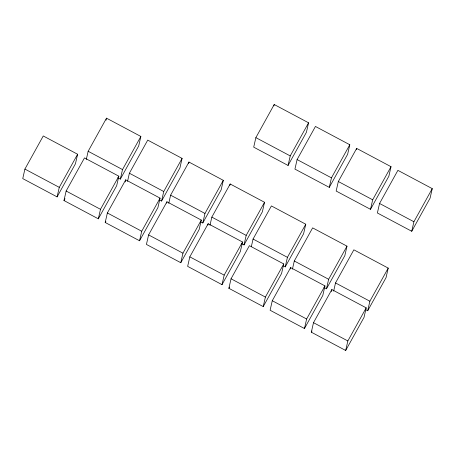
<?xml version="1.0" encoding="UTF-8"?>
<svg xmlns="http://www.w3.org/2000/svg" width="455" height="455" viewBox="0 0 455 455"><rect width="100%" height="100%" fill="white"/><g stroke="black" fill="none" stroke-linecap="round" stroke-linejoin="round"><path stroke-width="0.68" d="M24.911 169.078L22.75 178.599L57.102 196.884L75.45 163.772L77.617 154.251L43.259 135.965L24.911 169.078L59.269 187.363L57.102 196.884M63.979 200.541L66.14 191.02L84.488 157.908L118.84 176.193L116.679 185.714L98.331 218.827L63.979 200.541L64.997 198.704M86.302 159.443L88.156 151.282L106.504 118.169L140.862 136.454L138.695 145.975L120.347 179.094L117.851 177.763M106.043 120.211L106.504 118.169M98.331 218.827L100.492 209.306L118.84 176.193M105.202 222.484L107.363 212.963L125.711 179.844L160.069 198.13L157.902 207.656L139.554 240.769L105.202 222.484L105.884 221.261M120.347 179.094L122.514 169.567L140.862 136.454M125.25 181.886L125.711 179.844M127.531 181.386L129.385 173.224L147.733 140.112L182.085 158.397L179.924 167.918L161.576 201.036L159.699 200.035M139.554 240.769L141.721 231.248L160.069 198.13M148.592 234.905L146.43 244.426L180.783 262.711L199.131 229.599L201.292 220.072L166.939 201.787L148.592 234.905L182.944 253.19L180.783 262.711M161.576 201.036L163.737 191.51L182.085 158.397M166.632 203.152L166.939 201.787M168.754 203.328L170.608 195.167L188.956 162.054L223.314 180.339L221.147 189.86L202.799 222.973L200.928 221.977M188.649 163.413L188.956 162.054M189.82 256.848L187.653 266.368L222.006 284.654L240.354 251.541L242.521 242.014L208.162 223.729L189.82 256.848L224.173 275.127L222.006 284.654M202.799 222.973L204.966 213.452L223.314 180.339M207.855 225.094L208.162 223.729M209.982 225.27L211.837 217.109L230.185 183.996L264.537 202.282L262.376 211.802L244.028 244.915L241.525 243.59M229.872 185.356L230.185 183.996M255.869 137.632L253.708 147.158L288.06 165.444L306.408 132.331L308.57 122.804L274.217 104.519L255.869 137.632L290.222 155.917L288.06 165.444M228.882 288.311L231.043 278.784L249.391 245.672L283.744 263.957L281.582 273.483L263.235 306.596L228.882 288.311L229.559 287.082M273.91 105.878L274.217 104.519M244.028 244.915L246.189 235.394L264.537 202.282M251.359 246.53L253.06 239.051L271.407 205.939L305.766 224.218L303.599 233.745L285.251 266.857L283.38 265.862M263.235 306.596L265.396 297.07L283.744 263.957M297.098 159.574L294.931 169.101L329.289 187.386L347.637 154.273L349.798 144.747L315.446 126.462L297.098 159.574L331.45 177.859L329.289 187.386M272.272 300.727L270.105 310.253L304.463 328.538L322.811 295.426L324.972 285.899L290.62 267.614L272.272 300.727L306.625 319.012L304.463 328.538M285.251 266.857L287.418 257.337L305.766 224.218M290.307 268.973L290.62 267.614M292.434 269.155L294.288 260.994L312.636 227.875L346.989 246.161L344.827 255.687L326.48 288.8L323.977 287.469M338.321 181.517L336.16 191.043L370.512 209.328L388.86 176.216L391.021 166.689L356.669 148.404L338.321 181.517L372.679 199.802L370.512 209.328M311.334 332.196L313.495 322.669L331.843 289.556L366.195 307.842L364.034 317.368L345.686 350.481L311.334 332.196L312.011 330.967M356.362 149.763L356.669 148.404M326.48 288.8L328.641 279.279L346.989 246.161M331.382 291.598L331.843 289.556M333.657 291.098L335.511 282.936L353.859 249.818L388.217 268.103L386.05 277.63L367.703 310.742L365.831 309.747M345.686 350.481L347.848 340.954L366.195 307.842M379.55 203.459L377.383 212.986L411.741 231.271L430.089 198.152L432.25 188.632L397.897 170.346L379.55 203.459L413.902 221.744L411.741 231.271M367.703 310.742L369.87 301.221L388.217 268.103M59.269 187.363L77.617 154.251M182.944 253.19L201.292 220.072M224.173 275.127L242.521 242.014M290.222 155.917L308.57 122.804M331.45 177.859L349.798 144.747M306.625 319.012L324.972 285.899M372.679 199.802L391.021 166.689M413.902 221.744L432.25 188.632M88.156 151.282L122.514 169.567M129.385 173.224L163.737 191.51M170.608 195.167L204.966 213.452M211.837 217.109L246.189 235.394M253.06 239.051L287.418 257.337M294.288 260.994L328.641 279.279M335.511 282.936L369.87 301.221M66.14 191.02L100.492 209.306M107.363 212.963L141.721 231.248M231.043 278.784L265.396 297.07M313.495 322.669L347.848 340.954"/></g></svg>
